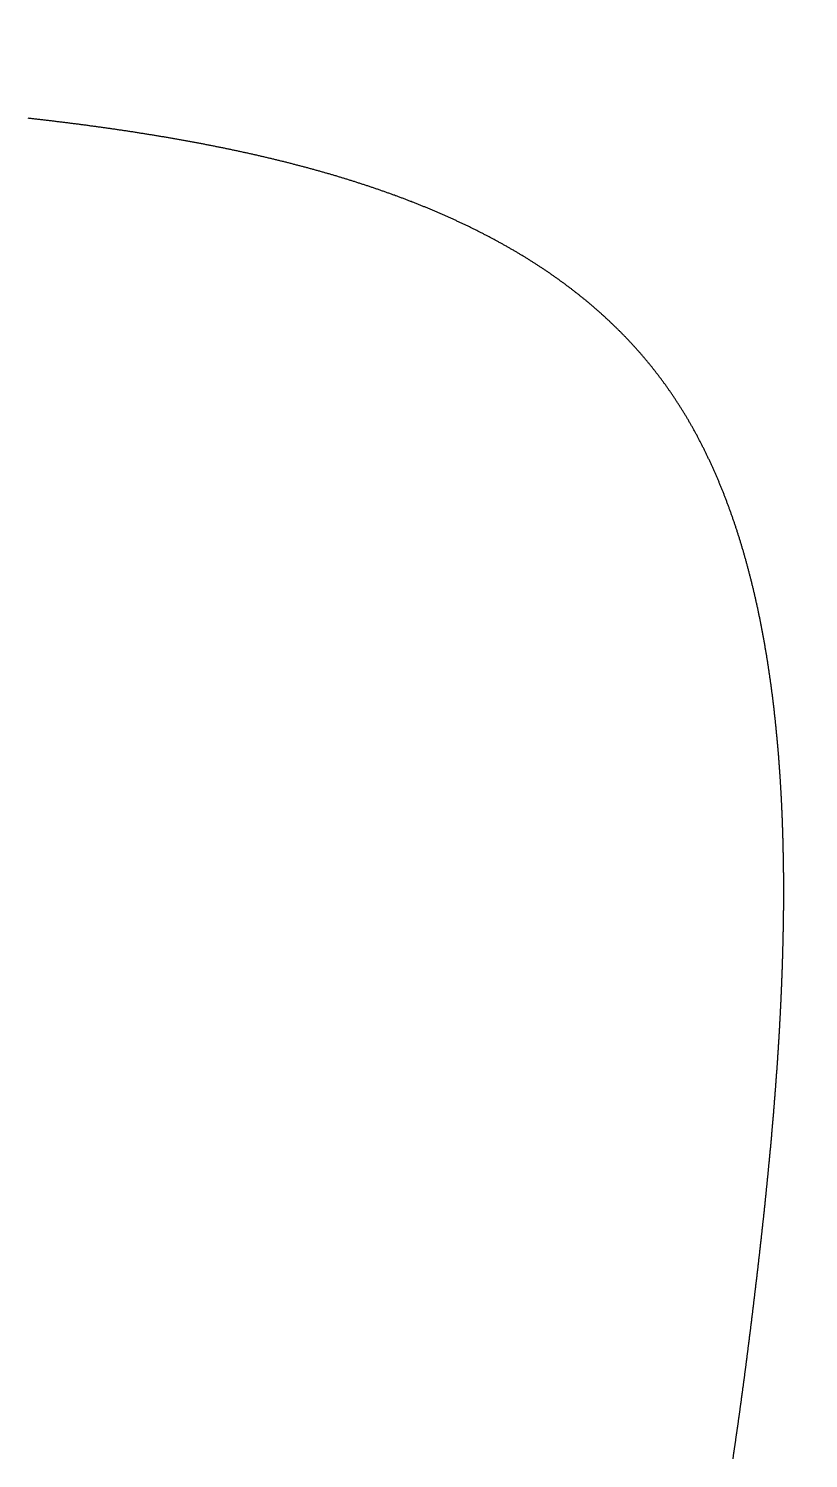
# Model space of a CAD drawing. Header units: millimetres. Extents: x 88 to 97873, y 32 to 55088.
# Drawn here: x 48648.81 to 48650.67, y 4954.058 to 4957.467 of the extents above; entities that cross this region are included whole.
import ezdxf

# ---------------------------------------------------------------- set-up
doc = ezdxf.new("R2010")
doc.units = ezdxf.units.MM
doc.header["$LTSCALE"] = 0.3

msp = doc.modelspace()

# ---------------------------------------------------------------- linework, layer by layer
msp.add_lwpolyline([(48650.4905, 4954.057), (48650.4908, 4954.0587), (48650.491, 4954.0604), (48650.4913, 4954.0621), (48650.4915, 4954.0639), (48650.4918, 4954.0656), (48650.492, 4954.0673), (48650.4923, 4954.069), (48650.4926, 4954.0708), (48650.4928, 4954.0725), (48650.4931, 4954.0742), (48650.4933, 4954.0759), (48650.4936, 4954.0777), (48650.4938, 4954.0794), (48650.4941, 4954.0811), (48650.4943, 4954.0829), (48650.4946, 4954.0846), (48650.4948, 4954.0864), (48650.4951, 4954.0881), (48650.4954, 4954.0898), (48650.4956, 4954.0916), (48650.4959, 4954.0933), (48650.4961, 4954.0951), (48650.4964, 4954.0968), (48650.4966, 4954.0986), (48650.4969, 4954.1003), (48650.4971, 4954.1021), (48650.4974, 4954.1038), (48650.4976, 4954.1056), (48650.4979, 4954.1073), (48650.4981, 4954.1091), (48650.4984, 4954.1108), (48650.4986, 4954.1126), (48650.4989, 4954.1143), (48650.4991, 4954.1161), (48650.4994, 4954.1179), (48650.4997, 4954.1196), (48650.4999, 4954.1214), (48650.5002, 4954.1231), (48650.5004, 4954.1249), (48650.5007, 4954.1267), (48650.5009, 4954.1284), (48650.5012, 4954.1302), (48650.5014, 4954.132), (48650.5017, 4954.1338), (48650.5019, 4954.1355), (48650.5022, 4954.1373), (48650.5024, 4954.1391), (48650.5027, 4954.1409), (48650.5029, 4954.1426), (48650.5032, 4954.1444), (48650.5034, 4954.1462), (48650.5037, 4954.148), (48650.5039, 4954.1498), (48650.5042, 4954.1515), (48650.5044, 4954.1533), (48650.5047, 4954.1551), (48650.5049, 4954.1569), (48650.5052, 4954.1587), (48650.5054, 4954.1605), (48650.5057, 4954.1623), (48650.5059, 4954.1641), (48650.5062, 4954.1658), (48650.5064, 4954.1676), (48650.5067, 4954.1694), (48650.5069, 4954.1712), (48650.5072, 4954.173), (48650.5074, 4954.1748), (48650.5077, 4954.1766), (48650.5079, 4954.1784), (48650.5082, 4954.1802), (48650.5084, 4954.182), (48650.5087, 4954.1839), (48650.5089, 4954.1857), (48650.5092, 4954.1875), (48650.5094, 4954.1893), (48650.5096, 4954.1911), (48650.5099, 4954.1929), (48650.5101, 4954.1947), (48650.5104, 4954.1965), (48650.5106, 4954.1983), (48650.5109, 4954.2002), (48650.5111, 4954.202), (48650.5114, 4954.2038), (48650.5116, 4954.2056), (48650.5119, 4954.2075), (48650.5121, 4954.2093), (48650.5124, 4954.2111), (48650.5126, 4954.2129), (48650.5129, 4954.2148), (48650.5131, 4954.2166), (48650.5134, 4954.2184), (48650.5136, 4954.2202), (48650.5138, 4954.2221), (48650.5141, 4954.2239), (48650.5143, 4954.2258), (48650.5146, 4954.2276), (48650.5148, 4954.2294), (48650.5151, 4954.2313), (48650.5153, 4954.2331), (48650.5156, 4954.235), (48650.5158, 4954.2368), (48650.5161, 4954.2386), (48650.5163, 4954.2405), (48650.5166, 4954.2423), (48650.5168, 4954.2442), (48650.517, 4954.246), (48650.5173, 4954.2479), (48650.5175, 4954.2497), (48650.5178, 4954.2516), (48650.518, 4954.2534), (48650.5183, 4954.2553), (48650.5185, 4954.2572), (48650.5188, 4954.259), (48650.519, 4954.2609), (48650.5193, 4954.2627), (48650.5195, 4954.2646), (48650.5197, 4954.2665), (48650.52, 4954.2683), (48650.5202, 4954.2702), (48650.5205, 4954.2721), (48650.5207, 4954.2739), (48650.521, 4954.2758), (48650.5212, 4954.2777), (48650.5215, 4954.2796), (48650.5217, 4954.2814), (48650.5219, 4954.2833), (48650.5222, 4954.2852), (48650.5224, 4954.2871), (48650.5227, 4954.289), (48650.5229, 4954.2908), (48650.5232, 4954.2927), (48650.5234, 4954.2946), (48650.5236, 4954.2965), (48650.5239, 4954.2984), (48650.5241, 4954.3003), (48650.5244, 4954.3022), (48650.5246, 4954.3041), (48650.5249, 4954.306), (48650.5251, 4954.3078), (48650.5253, 4954.3097), (48650.5256, 4954.3116), (48650.5258, 4954.3135), (48650.5261, 4954.3154), (48650.5263, 4954.3173), (48650.5266, 4954.3192), (48650.5268, 4954.3211), (48650.527, 4954.3231), (48650.5273, 4954.325), (48650.5275, 4954.3269), (48650.5278, 4954.3288), (48650.528, 4954.3307), (48650.5283, 4954.3326), (48650.5285, 4954.3345), (48650.5287, 4954.3364), (48650.529, 4954.3384), (48650.5292, 4954.3403), (48650.5295, 4954.3422), (48650.5297, 4954.3441), (48650.5299, 4954.346), (48650.5302, 4954.348), (48650.5304, 4954.3499), (48650.5307, 4954.3518), (48650.5309, 4954.3537), (48650.5312, 4954.3557), (48650.5314, 4954.3576), (48650.5316, 4954.3595), (48650.5319, 4954.3615), (48650.5321, 4954.3634), (48650.5324, 4954.3653), (48650.5326, 4954.3673), (48650.5328, 4954.3692), (48650.5331, 4954.3712), (48650.5333, 4954.3731), (48650.5336, 4954.375), (48650.5338, 4954.377), (48650.534, 4954.3789), (48650.5343, 4954.3809), (48650.5345, 4954.3828), (48650.5348, 4954.3848), (48650.535, 4954.3867), (48650.5352, 4954.3887), (48650.5355, 4954.3906), (48650.5357, 4954.3926), (48650.536, 4954.3946), (48650.5362, 4954.3965), (48650.5365, 4954.3985), (48650.5367, 4954.4004), (48650.5369, 4954.4024), (48650.5372, 4954.4044), (48650.5374, 4954.4063), (48650.5376, 4954.4083), (48650.5379, 4954.4103), (48650.5381, 4954.4122), (48650.5384, 4954.4142), (48650.5386, 4954.4162), (48650.5388, 4954.4182), (48650.5391, 4954.4201), (48650.5393, 4954.4221), (48650.5396, 4954.4241), (48650.5398, 4954.4261), (48650.54, 4954.4281), (48650.5403, 4954.43), (48650.5405, 4954.432), (48650.5408, 4954.434), (48650.541, 4954.436), (48650.5412, 4954.438), (48650.5415, 4954.44), (48650.5417, 4954.442), (48650.542, 4954.444), (48650.5422, 4954.446), (48650.5424, 4954.448), (48650.5427, 4954.45), (48650.5429, 4954.452), (48650.5432, 4954.454), (48650.5434, 4954.456), (48650.5436, 4954.458), (48650.5439, 4954.46), (48650.5441, 4954.462), (48650.5443, 4954.464), (48650.5446, 4954.466), (48650.5448, 4954.468), (48650.5451, 4954.47), (48650.5453, 4954.4721), (48650.5455, 4954.4741), (48650.5458, 4954.4761), (48650.546, 4954.4781), (48650.5463, 4954.4801), (48650.5465, 4954.4822), (48650.5467, 4954.4842), (48650.547, 4954.4862), (48650.5472, 4954.4882), (48650.5474, 4954.4903), (48650.5477, 4954.4923), (48650.5479, 4954.4943), (48650.5482, 4954.4964), (48650.5484, 4954.4984), (48650.5486, 4954.5004), (48650.5489, 4954.5025), (48650.5491, 4954.5045), (48650.5493, 4954.5065), (48650.5496, 4954.5086), (48650.5498, 4954.5106), (48650.5501, 4954.5127), (48650.5503, 4954.5147), (48650.5505, 4954.5168), (48650.5508, 4954.5188), (48650.551, 4954.5209), (48650.5512, 4954.5229), (48650.5515, 4954.525), (48650.5517, 4954.527), (48650.552, 4954.5291), (48650.5522, 4954.5311), (48650.5524, 4954.5332), (48650.5527, 4954.5353), (48650.5529, 4954.5373), (48650.5531, 4954.5394), (48650.5534, 4954.5414), (48650.5536, 4954.5435), (48650.5538, 4954.5456), (48650.5541, 4954.5476), (48650.5543, 4954.5497), (48650.5545, 4954.5518), (48650.5548, 4954.5539), (48650.555, 4954.5559), (48650.5553, 4954.558), (48650.5555, 4954.5601), (48650.5557, 4954.5622), (48650.556, 4954.5642), (48650.5562, 4954.5663), (48650.5564, 4954.5684), (48650.5567, 4954.5705), (48650.5569, 4954.5726), (48650.5571, 4954.5746), (48650.5574, 4954.5767), (48650.5576, 4954.5788), (48650.5578, 4954.5809), (48650.5581, 4954.583), (48650.5583, 4954.5851), (48650.5585, 4954.5872), (48650.5588, 4954.5893), (48650.559, 4954.5914), (48650.5592, 4954.5935), (48650.5594, 4954.5956), (48650.5597, 4954.5977), (48650.5599, 4954.5998), (48650.5601, 4954.6019), (48650.5604, 4954.604), (48650.5606, 4954.6061), (48650.5608, 4954.6082), (48650.5611, 4954.6103), (48650.5613, 4954.6124), (48650.5615, 4954.6145), (48650.5618, 4954.6166), (48650.562, 4954.6187), (48650.5622, 4954.6208), (48650.5624, 4954.623), (48650.5627, 4954.6251), (48650.5629, 4954.6272), (48650.5631, 4954.6293), (48650.5634, 4954.6314), (48650.5636, 4954.6335), (48650.5638, 4954.6357), (48650.564, 4954.6378), (48650.5643, 4954.6399), (48650.5645, 4954.642), (48650.5647, 4954.6442), (48650.5649, 4954.6463), (48650.5652, 4954.6484), (48650.5654, 4954.6505), (48650.5656, 4954.6527), (48650.5659, 4954.6548), (48650.5661, 4954.6569), (48650.5663, 4954.6591), (48650.5665, 4954.6612), (48650.5668, 4954.6634), (48650.567, 4954.6655), (48650.5672, 4954.6676), (48650.5674, 4954.6698), (48650.5676, 4954.6719), (48650.5679, 4954.6741), (48650.5681, 4954.6762), (48650.5683, 4954.6783), (48650.5685, 4954.6805), (48650.5688, 4954.6826), (48650.569, 4954.6848), (48650.5692, 4954.6869), (48650.5694, 4954.6891), (48650.5696, 4954.6912), (48650.5699, 4954.6934), (48650.5701, 4954.6955), (48650.5703, 4954.6977), (48650.5705, 4954.6998), (48650.5707, 4954.702), (48650.571, 4954.7042), (48650.5712, 4954.7063), (48650.5714, 4954.7085), (48650.5716, 4954.7106), (48650.5718, 4954.7128), (48650.5721, 4954.715), (48650.5723, 4954.7171), (48650.5725, 4954.7193), (48650.5727, 4954.7215), (48650.5729, 4954.7236), (48650.5731, 4954.7258), (48650.5734, 4954.728), (48650.5736, 4954.7301), (48650.5738, 4954.7323), (48650.574, 4954.7345), (48650.5742, 4954.7366), (48650.5744, 4954.7388), (48650.5746, 4954.741), (48650.5749, 4954.7432), (48650.5751, 4954.7453), (48650.5753, 4954.7475), (48650.5755, 4954.7497), (48650.5757, 4954.7519), (48650.5759, 4954.7541), (48650.5761, 4954.7562), (48650.5763, 4954.7584), (48650.5765, 4954.7606), (48650.5768, 4954.7628), (48650.577, 4954.765), (48650.5772, 4954.7672), (48650.5774, 4954.7694), (48650.5776, 4954.7715), (48650.5778, 4954.7737), (48650.578, 4954.7759), (48650.5782, 4954.7781), (48650.5784, 4954.7803), (48650.5786, 4954.7825), (48650.5788, 4954.7847), (48650.579, 4954.7869), (48650.5792, 4954.7891), (48650.5794, 4954.7913), (48650.5797, 4954.7935), (48650.5799, 4954.7957), (48650.5801, 4954.7979), (48650.5803, 4954.8001), (48650.5805, 4954.8023), (48650.5807, 4954.8045), (48650.5809, 4954.8067), (48650.5811, 4954.8089), (48650.5813, 4954.8111), (48650.5815, 4954.8133), (48650.5817, 4954.8155), (48650.5819, 4954.8177), (48650.5821, 4954.8199), (48650.5823, 4954.8221), (48650.5825, 4954.8243), (48650.5827, 4954.8266), (48650.5829, 4954.8288), (48650.5831, 4954.831), (48650.5833, 4954.8332), (48650.5834, 4954.8354), (48650.5836, 4954.8376), (48650.5838, 4954.8398), (48650.584, 4954.8421), (48650.5842, 4954.8443), (48650.5844, 4954.8465), (48650.5846, 4954.8487), (48650.5848, 4954.8509), (48650.585, 4954.8532), (48650.5852, 4954.8554), (48650.5854, 4954.8576), (48650.5856, 4954.8598), (48650.5858, 4954.862), (48650.586, 4954.8643), (48650.5861, 4954.8665), (48650.5863, 4954.8687), (48650.5865, 4954.8709), (48650.5867, 4954.8732), (48650.5869, 4954.8754), (48650.5871, 4954.8776), (48650.5873, 4954.8799), (48650.5875, 4954.8821), (48650.5876, 4954.8843), (48650.5878, 4954.8866), (48650.588, 4954.8888), (48650.5882, 4954.891), (48650.5884, 4954.8933), (48650.5886, 4954.8955), (48650.5887, 4954.8977), (48650.5889, 4954.9), (48650.5891, 4954.9022), (48650.5893, 4954.9044), (48650.5895, 4954.9067), (48650.5896, 4954.9089), (48650.5898, 4954.9112), (48650.59, 4954.9134), (48650.5902, 4954.9156), (48650.5904, 4954.9179), (48650.5905, 4954.9201), (48650.5907, 4954.9224), (48650.5909, 4954.9246), (48650.5911, 4954.9269), (48650.5912, 4954.9291), (48650.5914, 4954.9314), (48650.5916, 4954.9336), (48650.5917, 4954.9359), (48650.5919, 4954.9381), (48650.5921, 4954.9404), (48650.5923, 4954.9426), (48650.5924, 4954.9449), (48650.5926, 4954.9471), (48650.5928, 4954.9494), (48650.5929, 4954.9516), (48650.5931, 4954.9539), (48650.5933, 4954.9561), (48650.5934, 4954.9584), (48650.5936, 4954.9606), (48650.5938, 4954.9629), (48650.5939, 4954.9651), (48650.5941, 4954.9674), (48650.5943, 4954.9696), (48650.5944, 4954.9719), (48650.5946, 4954.9742), (48650.5948, 4954.9764), (48650.5949, 4954.9787), (48650.5951, 4954.9809), (48650.5952, 4954.9832), (48650.5954, 4954.9855), (48650.5956, 4954.9877), (48650.5957, 4954.99), (48650.5959, 4954.9923), (48650.596, 4954.9945), (48650.5962, 4954.9968), (48650.5963, 4954.999), (48650.5965, 4955.0013), (48650.5966, 4955.0036), (48650.5968, 4955.0058), (48650.597, 4955.0081), (48650.5971, 4955.0104), (48650.5973, 4955.0126), (48650.5974, 4955.0149), (48650.5976, 4955.0172), (48650.5977, 4955.0194), (48650.5979, 4955.0217), (48650.598, 4955.024), (48650.5982, 4955.0263), (48650.5983, 4955.0285), (48650.5985, 4955.0308), (48650.5986, 4955.0331), (48650.5987, 4955.0353), (48650.5989, 4955.0376), (48650.599, 4955.0399), (48650.5992, 4955.0422), (48650.5993, 4955.0444), (48650.5995, 4955.0467), (48650.5996, 4955.049), (48650.5997, 4955.0513), (48650.5999, 4955.0535), (48650.6, 4955.0558), (48650.6002, 4955.0581), (48650.6003, 4955.0604), (48650.6004, 4955.0627), (48650.6006, 4955.0649), (48650.6007, 4955.0672), (48650.6008, 4955.0695), (48650.601, 4955.0718), (48650.6011, 4955.0741), (48650.6012, 4955.0763), (48650.6014, 4955.0786), (48650.6015, 4955.0809), (48650.6016, 4955.0832), (48650.6018, 4955.0855), (48650.6019, 4955.0877), (48650.602, 4955.09), (48650.6021, 4955.0923), (48650.6023, 4955.0946), (48650.6024, 4955.0969), (48650.6025, 4955.0992), (48650.6026, 4955.1015), (48650.6028, 4955.1037), (48650.6029, 4955.106), (48650.603, 4955.1083), (48650.6031, 4955.1106), (48650.6032, 4955.1129), (48650.6034, 4955.1152), (48650.6035, 4955.1175), (48650.6036, 4955.1197), (48650.6037, 4955.122), (48650.6038, 4955.1243), (48650.604, 4955.1266), (48650.6041, 4955.1289), (48650.6042, 4955.1312), (48650.6043, 4955.1335), (48650.6044, 4955.1358), (48650.6045, 4955.1381), (48650.6046, 4955.1404), (48650.6047, 4955.1426), (48650.6049, 4955.1449), (48650.605, 4955.1472), (48650.6051, 4955.1495), (48650.6052, 4955.1518), (48650.6053, 4955.1541), (48650.6054, 4955.1564), (48650.6055, 4955.1587), (48650.6056, 4955.161), (48650.6057, 4955.1633), (48650.6058, 4955.1656), (48650.6059, 4955.1679), (48650.606, 4955.1702), (48650.6061, 4955.1725), (48650.6062, 4955.1748), (48650.6063, 4955.177), (48650.6064, 4955.1793), (48650.6065, 4955.1816), (48650.6066, 4955.1839), (48650.6067, 4955.1862), (48650.6068, 4955.1885), (48650.6069, 4955.1908), (48650.607, 4955.1931), (48650.6071, 4955.1954), (48650.6071, 4955.1977), (48650.6072, 4955.2), (48650.6073, 4955.2023), (48650.6074, 4955.2046), (48650.6075, 4955.2069), (48650.6076, 4955.2092), (48650.6077, 4955.2115), (48650.6078, 4955.2138), (48650.6078, 4955.2161), (48650.6079, 4955.2184), (48650.608, 4955.2207), (48650.6081, 4955.223), (48650.6082, 4955.2253), (48650.6082, 4955.2276), (48650.6083, 4955.2299), (48650.6084, 4955.2322), (48650.6085, 4955.2345), (48650.6085, 4955.2368), (48650.6086, 4955.2391), (48650.6087, 4955.2414), (48650.6088, 4955.2437), (48650.6088, 4955.246), (48650.6089, 4955.2483), (48650.609, 4955.2506), (48650.609, 4955.2529), (48650.6091, 4955.2552), (48650.6092, 4955.2575), (48650.6093, 4955.2598), (48650.6093, 4955.2621), (48650.6094, 4955.2644), (48650.6094, 4955.2667), (48650.6095, 4955.269), (48650.6096, 4955.2713), (48650.6096, 4955.2736), (48650.6097, 4955.2759), (48650.6097, 4955.2782), (48650.6098, 4955.2805), (48650.6099, 4955.2828), (48650.6099, 4955.2851), (48650.61, 4955.2874), (48650.61, 4955.2897), (48650.6101, 4955.292), (48650.6101, 4955.2943), (48650.6102, 4955.2966), (48650.6102, 4955.2989), (48650.6103, 4955.3013), (48650.6103, 4955.3036), (48650.6104, 4955.3059), (48650.6104, 4955.3082), (48650.6105, 4955.3105), (48650.6105, 4955.3128), (48650.6106, 4955.3151), (48650.6106, 4955.3174), (48650.6106, 4955.3197), (48650.6107, 4955.322), (48650.6107, 4955.3243), (48650.6108, 4955.3266), (48650.6108, 4955.3289), (48650.6108, 4955.3312), (48650.6109, 4955.3335), (48650.6109, 4955.3358), (48650.6109, 4955.3381), (48650.611, 4955.3404), (48650.611, 4955.3427), (48650.611, 4955.345), (48650.6111, 4955.3473), (48650.6111, 4955.3496), (48650.6111, 4955.3519), (48650.6111, 4955.3542), (48650.6112, 4955.3565), (48650.6112, 4955.3588), (48650.6112, 4955.3611), (48650.6112, 4955.3634), (48650.6113, 4955.3657), (48650.6113, 4955.368), (48650.6113, 4955.3703), (48650.6113, 4955.3726), (48650.6113, 4955.3749), (48650.6113, 4955.3772), (48650.6114, 4955.3795), (48650.6114, 4955.3818), (48650.6114, 4955.3841), (48650.6114, 4955.3864), (48650.6114, 4955.3887), (48650.6114, 4955.391), (48650.6114, 4955.3933), (48650.6114, 4955.3956), (48650.6114, 4955.3979), (48650.6115, 4955.4002), (48650.6115, 4955.4025), (48650.6115, 4955.4048), (48650.6115, 4955.4071), (48650.6115, 4955.4094), (48650.6115, 4955.4117), (48650.6115, 4955.414), (48650.6115, 4955.4163), (48650.6115, 4955.4186), (48650.6114, 4955.4209), (48650.6114, 4955.4232), (48650.6114, 4955.4255), (48650.6114, 4955.4278), (48650.6114, 4955.4301), (48650.6114, 4955.4324), (48650.6114, 4955.4347), (48650.6114, 4955.437), (48650.6114, 4955.4393), (48650.6114, 4955.4416), (48650.6113, 4955.4439), (48650.6113, 4955.4462), (48650.6113, 4955.4485), (48650.6113, 4955.4508), (48650.6113, 4955.4531), (48650.6112, 4955.4554), (48650.6112, 4955.4577), (48650.6112, 4955.46), (48650.6112, 4955.4623), (48650.6112, 4955.4646), (48650.6111, 4955.4669), (48650.6111, 4955.4692), (48650.6111, 4955.4715), (48650.611, 4955.4738), (48650.611, 4955.4761), (48650.611, 4955.4784), (48650.6109, 4955.4806), (48650.6109, 4955.4829), (48650.6109, 4955.4852), (48650.6108, 4955.4875), (48650.6108, 4955.4898), (48650.6108, 4955.4921), (48650.6107, 4955.4944), (48650.6107, 4955.4967), (48650.6106, 4955.499), (48650.6106, 4955.5013), (48650.6105, 4955.5036), (48650.6105, 4955.5059), (48650.6104, 4955.5081), (48650.6104, 4955.5104), (48650.6103, 4955.5127), (48650.6103, 4955.515), (48650.6102, 4955.5173), (48650.6102, 4955.5196), (48650.6101, 4955.5219), (48650.6101, 4955.5242), (48650.61, 4955.5264), (48650.61, 4955.5287), (48650.6099, 4955.531), (48650.6098, 4955.5333), (48650.6098, 4955.5356), (48650.6097, 4955.5379), (48650.6096, 4955.5402), (48650.6096, 4955.5424), (48650.6095, 4955.5447), (48650.6094, 4955.547), (48650.6094, 4955.5493), (48650.6093, 4955.5516), (48650.6092, 4955.5539), (48650.6091, 4955.5561), (48650.6091, 4955.5584), (48650.609, 4955.5607), (48650.6089, 4955.563), (48650.6088, 4955.5653), (48650.6088, 4955.5676), (48650.6087, 4955.5698), (48650.6086, 4955.5721), (48650.6085, 4955.5744), (48650.6084, 4955.5767), (48650.6083, 4955.5789), (48650.6083, 4955.5812), (48650.6082, 4955.5835), (48650.6081, 4955.5858), (48650.608, 4955.5881), (48650.6079, 4955.5903), (48650.6078, 4955.5926), (48650.6077, 4955.5949), (48650.6076, 4955.5972), (48650.6075, 4955.5994), (48650.6074, 4955.6017), (48650.6073, 4955.604), (48650.6072, 4955.6062), (48650.6071, 4955.6085), (48650.607, 4955.6108), (48650.6069, 4955.6131), (48650.6068, 4955.6153), (48650.6067, 4955.6176), (48650.6066, 4955.6199), (48650.6065, 4955.6221), (48650.6063, 4955.6244), (48650.6062, 4955.6267), (48650.6061, 4955.6289), (48650.606, 4955.6312), (48650.6059, 4955.6335), (48650.6058, 4955.6357), (48650.6056, 4955.638), (48650.6055, 4955.6403), (48650.6054, 4955.6425), (48650.6053, 4955.6448), (48650.6052, 4955.6471), (48650.605, 4955.6493), (48650.6049, 4955.6516), (48650.6048, 4955.6538), (48650.6046, 4955.6561), (48650.6045, 4955.6584), (48650.6044, 4955.6606), (48650.6042, 4955.6629), (48650.6041, 4955.6651), (48650.604, 4955.6674), (48650.6038, 4955.6697), (48650.6037, 4955.6719), (48650.6035, 4955.6742), (48650.6034, 4955.6764), (48650.6033, 4955.6787), (48650.6031, 4955.6809), (48650.603, 4955.6832), (48650.6028, 4955.6854), (48650.6027, 4955.6877), (48650.6025, 4955.6899), (48650.6024, 4955.6922), (48650.6022, 4955.6944), (48650.602, 4955.6967), (48650.6019, 4955.6989), (48650.6017, 4955.7012), (48650.6016, 4955.7034), (48650.6014, 4955.7057), (48650.6012, 4955.7079), (48650.6011, 4955.7102), (48650.6009, 4955.7124), (48650.6008, 4955.7147), (48650.6006, 4955.7169), (48650.6004, 4955.7192), (48650.6002, 4955.7214), (48650.6001, 4955.7236), (48650.5999, 4955.7259), (48650.5997, 4955.7281), (48650.5995, 4955.7304), (48650.5994, 4955.7326), (48650.5992, 4955.7348), (48650.599, 4955.7371), (48650.5988, 4955.7393), (48650.5986, 4955.7416), (48650.5985, 4955.7438), (48650.5983, 4955.746), (48650.5981, 4955.7483), (48650.5979, 4955.7505), (48650.5977, 4955.7527), (48650.5975, 4955.755), (48650.5973, 4955.7572), (48650.5971, 4955.7594), (48650.5969, 4955.7616), (48650.5967, 4955.7639), (48650.5965, 4955.7661), (48650.5963, 4955.7683), (48650.5961, 4955.7706), (48650.5959, 4955.7728), (48650.5957, 4955.775), (48650.5955, 4955.7772), (48650.5953, 4955.7795), (48650.5951, 4955.7817), (48650.5949, 4955.7839), (48650.5946, 4955.7861), (48650.5944, 4955.7883), (48650.5942, 4955.7906), (48650.594, 4955.7928), (48650.5938, 4955.795), (48650.5936, 4955.7972), (48650.5933, 4955.7994), (48650.5931, 4955.8016), (48650.5929, 4955.8039), (48650.5927, 4955.8061), (48650.5924, 4955.8083), (48650.5922, 4955.8105), (48650.592, 4955.8127), (48650.5917, 4955.8149), (48650.5915, 4955.8171), (48650.5913, 4955.8193), (48650.591, 4955.8215), (48650.5908, 4955.8237), (48650.5905, 4955.826), (48650.5903, 4955.8282), (48650.5901, 4955.8304), (48650.5898, 4955.8326), (48650.5896, 4955.8348), (48650.5893, 4955.837), (48650.5891, 4955.8392), (48650.5888, 4955.8414), (48650.5886, 4955.8436), (48650.5883, 4955.8458), (48650.588, 4955.848), (48650.5878, 4955.8502), (48650.5875, 4955.8524), (48650.5873, 4955.8545), (48650.587, 4955.8567), (48650.5867, 4955.8589), (48650.5865, 4955.8611), (48650.5862, 4955.8633), (48650.5859, 4955.8655), (48650.5857, 4955.8677), (48650.5854, 4955.8699), (48650.5851, 4955.8721), (48650.5848, 4955.8743), (48650.5846, 4955.8764), (48650.5843, 4955.8786), (48650.584, 4955.8808), (48650.5837, 4955.883), (48650.5834, 4955.8852), (48650.5832, 4955.8874), (48650.5829, 4955.8895), (48650.5826, 4955.8917), (48650.5823, 4955.8939), (48650.582, 4955.8961), (48650.5817, 4955.8982), (48650.5814, 4955.9004), (48650.5811, 4955.9026), (48650.5808, 4955.9048), (48650.5805, 4955.9069), (48650.5802, 4955.9091), (48650.5799, 4955.9113), (48650.5796, 4955.9134), (48650.5793, 4955.9156), (48650.579, 4955.9178), (48650.5787, 4955.9199), (48650.5784, 4955.9221), (48650.5781, 4955.9243), (48650.5778, 4955.9264), (48650.5774, 4955.9286), (48650.5771, 4955.9307), (48650.5768, 4955.9329), (48650.5765, 4955.9351), (48650.5762, 4955.9372), (48650.5758, 4955.9394), (48650.5755, 4955.9415), (48650.5752, 4955.9437), (48650.5748, 4955.9458), (48650.5745, 4955.948), (48650.5742, 4955.9501), (48650.5738, 4955.9523), (48650.5735, 4955.9544), (48650.5732, 4955.9566), (48650.5728, 4955.9587), (48650.5725, 4955.9609), (48650.5721, 4955.963), (48650.5718, 4955.9651), (48650.5715, 4955.9673), (48650.5711, 4955.9694), (48650.5708, 4955.9716), (48650.5704, 4955.9737), (48650.5701, 4955.9758), (48650.5697, 4955.978), (48650.5693, 4955.9801), (48650.569, 4955.9822), (48650.5686, 4955.9844), (48650.5683, 4955.9865), (48650.5679, 4955.9886), (48650.5675, 4955.9908), (48650.5672, 4955.9929), (48650.5668, 4955.995), (48650.5664, 4955.9971), (48650.5661, 4955.9993), (48650.5657, 4956.0014), (48650.5653, 4956.0035), (48650.5649, 4956.0056), (48650.5645, 4956.0078), (48650.5642, 4956.0099), (48650.5638, 4956.012), (48650.5634, 4956.0141), (48650.563, 4956.0162), (48650.5626, 4956.0183), (48650.5622, 4956.0204), (48650.5618, 4956.0226), (48650.5614, 4956.0247), (48650.5611, 4956.0268), (48650.5607, 4956.0289), (48650.5603, 4956.031), (48650.5599, 4956.0331), (48650.5595, 4956.0352), (48650.5591, 4956.0373), (48650.5586, 4956.0394), (48650.5582, 4956.0415), (48650.5578, 4956.0436), (48650.5574, 4956.0457), (48650.557, 4956.0478), (48650.5566, 4956.0499), (48650.5562, 4956.052), (48650.5558, 4956.0541), (48650.5553, 4956.0562), (48650.5549, 4956.0582), (48650.5545, 4956.0603), (48650.5541, 4956.0624), (48650.5536, 4956.0645), (48650.5532, 4956.0666), (48650.5528, 4956.0687), (48650.5523, 4956.0708), (48650.5519, 4956.0728), (48650.5515, 4956.0749), (48650.551, 4956.077), (48650.5506, 4956.0791), (48650.5501, 4956.0811), (48650.5497, 4956.0832), (48650.5493, 4956.0853), (48650.5488, 4956.0874), (48650.5484, 4956.0894), (48650.5479, 4956.0915), (48650.5475, 4956.0936), (48650.547, 4956.0956), (48650.5465, 4956.0977), (48650.5461, 4956.0998), (48650.5456, 4956.1018), (48650.5452, 4956.1039), (48650.5447, 4956.1059), (48650.5442, 4956.108), (48650.5438, 4956.11), (48650.5433, 4956.1121), (48650.5428, 4956.1142), (48650.5423, 4956.1162), (48650.5419, 4956.1183), (48650.5414, 4956.1203), (48650.5409, 4956.1223), (48650.5404, 4956.1244), (48650.54, 4956.1264), (48650.5395, 4956.1285), (48650.539, 4956.1305), (48650.5385, 4956.1326), (48650.538, 4956.1346), (48650.5375, 4956.1366), (48650.537, 4956.1387), (48650.5365, 4956.1407), (48650.536, 4956.1427), (48650.5355, 4956.1448), (48650.535, 4956.1468), (48650.5345, 4956.1488), (48650.534, 4956.1509), (48650.5335, 4956.1529), (48650.533, 4956.1549), (48650.5325, 4956.1569), (48650.532, 4956.159), (48650.5314, 4956.161), (48650.5309, 4956.163), (48650.5304, 4956.165), (48650.5299, 4956.167), (48650.5294, 4956.169), (48650.5288, 4956.1711), (48650.5283, 4956.1731), (48650.5278, 4956.1751), (48650.5273, 4956.1771), (48650.5267, 4956.1791), (48650.5262, 4956.1811), (48650.5256, 4956.1831), (48650.5251, 4956.1851), (48650.5246, 4956.1871), (48650.524, 4956.1891), (48650.5235, 4956.1911), (48650.5229, 4956.1931), (48650.5224, 4956.1951), (48650.5218, 4956.1971), (48650.5213, 4956.1991), (48650.5207, 4956.2011), (48650.5202, 4956.203), (48650.5196, 4956.205), (48650.519, 4956.207), (48650.5185, 4956.209), (48650.5179, 4956.211), (48650.5174, 4956.213), (48650.5168, 4956.2149), (48650.5162, 4956.2169), (48650.5156, 4956.2189), (48650.5151, 4956.2209), (48650.5145, 4956.2228), (48650.5139, 4956.2248), (48650.5133, 4956.2268), (48650.5127, 4956.2287), (48650.5122, 4956.2307), (48650.5116, 4956.2327), (48650.511, 4956.2346), (48650.5104, 4956.2366), (48650.5098, 4956.2386), (48650.5092, 4956.2405), (48650.5086, 4956.2425), (48650.508, 4956.2444), (48650.5074, 4956.2464), (48650.5068, 4956.2483), (48650.5062, 4956.2503), (48650.5056, 4956.2522), (48650.505, 4956.2542), (48650.5044, 4956.2561), (48650.5038, 4956.2581), (48650.5031, 4956.26), (48650.5025, 4956.2619), (48650.5019, 4956.2639), (48650.5013, 4956.2658), (48650.5007, 4956.2677), (48650.5, 4956.2697), (48650.4994, 4956.2716), (48650.4988, 4956.2735), (48650.4981, 4956.2755), (48650.4975, 4956.2774), (48650.4969, 4956.2793), (48650.4962, 4956.2812), (48650.4956, 4956.2831), (48650.495, 4956.2851), (48650.4943, 4956.287), (48650.4937, 4956.2889), (48650.493, 4956.2908), (48650.4924, 4956.2927), (48650.4917, 4956.2946), (48650.4911, 4956.2965), (48650.4904, 4956.2984), (48650.4897, 4956.3004), (48650.4891, 4956.3023), (48650.4884, 4956.3042), (48650.4877, 4956.3061), (48650.4871, 4956.308), (48650.4864, 4956.3098), (48650.4857, 4956.3117), (48650.4851, 4956.3136), (48650.4844, 4956.3155), (48650.4837, 4956.3174), (48650.483, 4956.3193), (48650.4823, 4956.3212), (48650.4817, 4956.3231), (48650.481, 4956.3249), (48650.4803, 4956.3268), (48650.4796, 4956.3287), (48650.4789, 4956.3306), (48650.4782, 4956.3325), (48650.4775, 4956.3343), (48650.4768, 4956.3362), (48650.4761, 4956.3381), (48650.4754, 4956.3399), (48650.4747, 4956.3418), (48650.474, 4956.3437), (48650.4733, 4956.3455), (48650.4726, 4956.3474), (48650.4718, 4956.3492), (48650.4711, 4956.3511), (48650.4704, 4956.3529), (48650.4697, 4956.3548), (48650.469, 4956.3566), (48650.4682, 4956.3585), (48650.4675, 4956.3603), (48650.4668, 4956.3622), (48650.466, 4956.364), (48650.4653, 4956.3659), (48650.4646, 4956.3677), (48650.4638, 4956.3695), (48650.4631, 4956.3714), (48650.4623, 4956.3732), (48650.4616, 4956.375), (48650.4609, 4956.3769), (48650.4601, 4956.3787), (48650.4594, 4956.3805), (48650.4586, 4956.3823), (48650.4578, 4956.3842), (48650.4571, 4956.386), (48650.4563, 4956.3878), (48650.4556, 4956.3896), (48650.4548, 4956.3914), (48650.454, 4956.3932), (48650.4533, 4956.3951), (48650.4525, 4956.3969), (48650.4517, 4956.3987), (48650.4509, 4956.4005), (48650.4501, 4956.4023), (48650.4494, 4956.4041), (48650.4486, 4956.4059), (48650.4478, 4956.4077), (48650.447, 4956.4095), (48650.4462, 4956.4113), (48650.4454, 4956.413), (48650.4446, 4956.4148), (48650.4438, 4956.4166), (48650.443, 4956.4184), (48650.4422, 4956.4202), (48650.4414, 4956.422), (48650.4406, 4956.4237), (48650.4398, 4956.4255), (48650.439, 4956.4273), (48650.4382, 4956.4291), (48650.4374, 4956.4308), (48650.4366, 4956.4326), (48650.4357, 4956.4344), (48650.4349, 4956.4361), (48650.4341, 4956.4379), (48650.4333, 4956.4396), (48650.4324, 4956.4414), (48650.4316, 4956.4432), (48650.4308, 4956.4449), (48650.4299, 4956.4467), (48650.4291, 4956.4484), (48650.4283, 4956.4502), (48650.4274, 4956.4519), (48650.4266, 4956.4536), (48650.4257, 4956.4554), (48650.4249, 4956.4571), (48650.424, 4956.4589), (48650.4232, 4956.4606), (48650.4223, 4956.4623), (48650.4214, 4956.4641), (48650.4206, 4956.4658), (48650.4197, 4956.4675), (48650.4189, 4956.4692), (48650.418, 4956.471), (48650.4171, 4956.4727), (48650.4162, 4956.4744), (48650.4154, 4956.4761), (48650.4145, 4956.4778), (48650.4136, 4956.4795), (48650.4127, 4956.4812), (48650.4118, 4956.4829), (48650.4109, 4956.4847), (48650.4101, 4956.4864), (48650.4092, 4956.4881), (48650.4083, 4956.4898), (48650.4074, 4956.4914), (48650.4065, 4956.4931), (48650.4056, 4956.4948), (48650.4047, 4956.4965), (48650.4038, 4956.4982), (48650.4029, 4956.4999), (48650.4019, 4956.5016), (48650.401, 4956.5033), (48650.4001, 4956.5049), (48650.3992, 4956.5066), (48650.3983, 4956.5083), (48650.3973, 4956.51), (48650.3964, 4956.5116), (48650.3955, 4956.5133), (48650.3946, 4956.515), (48650.3936, 4956.5166), (48650.3927, 4956.5183), (48650.3918, 4956.5199), (48650.3908, 4956.5216), (48650.3899, 4956.5233), (48650.3889, 4956.5249), (48650.388, 4956.5266), (48650.387, 4956.5282), (48650.3861, 4956.5298), (48650.3851, 4956.5315), (48650.3842, 4956.5331), (48650.3832, 4956.5348), (48650.3822, 4956.5364), (48650.3813, 4956.538), (48650.3803, 4956.5397), (48650.3793, 4956.5413), (48650.3784, 4956.5429), (48650.3774, 4956.5445), (48650.3764, 4956.5462), (48650.3754, 4956.5478), (48650.3745, 4956.5494), (48650.3735, 4956.551), (48650.3725, 4956.5526), (48650.3715, 4956.5542), (48650.3705, 4956.5558), (48650.3695, 4956.5575), (48650.3685, 4956.5591), (48650.3675, 4956.5607), (48650.3665, 4956.5623), (48650.3655, 4956.5639), (48650.3645, 4956.5654), (48650.3635, 4956.567), (48650.3625, 4956.5686), (48650.3615, 4956.5702), (48650.3605, 4956.5718), (48650.3594, 4956.5734), (48650.3584, 4956.575), (48650.3574, 4956.5765), (48650.3564, 4956.5781), (48650.3553, 4956.5797), (48650.3543, 4956.5813), (48650.3533, 4956.5828), (48650.3522, 4956.5844), (48650.3512, 4956.586), (48650.3502, 4956.5875), (48650.3491, 4956.5891), (48650.3481, 4956.5906), (48650.347, 4956.5922), (48650.346, 4956.5937), (48650.3449, 4956.5953), (48650.3439, 4956.5968), (48650.3428, 4956.5984), (48650.3417, 4956.5999), (48650.3407, 4956.6015), (48650.3396, 4956.603), (48650.3385, 4956.6045), (48650.3375, 4956.6061), (48650.3364, 4956.6076), (48650.3353, 4956.6091), (48650.3342, 4956.6106), (48650.3332, 4956.6122), (48650.3321, 4956.6137), (48650.331, 4956.6152), (48650.3299, 4956.6167), (48650.3288, 4956.6182), (48650.3277, 4956.6197), (48650.3266, 4956.6212), (48650.3255, 4956.6227), (48650.3244, 4956.6243), (48650.3233, 4956.6258), (48650.3222, 4956.6273), (48650.3211, 4956.6287), (48650.32, 4956.6302), (48650.3189, 4956.6317), (48650.3178, 4956.6332), (48650.3166, 4956.6347), (48650.3155, 4956.6362), (48650.3144, 4956.6377), (48650.3133, 4956.6392), (48650.3121, 4956.6406), (48650.311, 4956.6421), (48650.3099, 4956.6436), (48650.3087, 4956.6451), (48650.3076, 4956.6465), (48650.3065, 4956.648), (48650.3053, 4956.6495), (48650.3042, 4956.6509), (48650.303, 4956.6524), (48650.3019, 4956.6538), (48650.3007, 4956.6553), (48650.2996, 4956.6567), (48650.2984, 4956.6582), (48650.2973, 4956.6596), (48650.2961, 4956.6611), (48650.2949, 4956.6625), (48650.2938, 4956.664), (48650.2926, 4956.6654), (48650.2914, 4956.6668), (48650.2902, 4956.6683), (48650.2891, 4956.6697), (48650.2879, 4956.6711), (48650.2867, 4956.6726), (48650.2855, 4956.674), (48650.2843, 4956.6754), (48650.2832, 4956.6768), (48650.282, 4956.6782), (48650.2808, 4956.6797), (48650.2796, 4956.6811), (48650.2784, 4956.6825), (48650.2772, 4956.6839), (48650.276, 4956.6853), (48650.2748, 4956.6867), (48650.2736, 4956.6881), (48650.2723, 4956.6895), (48650.2711, 4956.6909), (48650.2699, 4956.6923), (48650.2687, 4956.6937), (48650.2675, 4956.6951), (48650.2663, 4956.6965), (48650.265, 4956.6979), (48650.2638, 4956.6992), (48650.2626, 4956.7006), (48650.2614, 4956.702), (48650.2601, 4956.7034), (48650.2589, 4956.7048), (48650.2577, 4956.7061), (48650.2564, 4956.7075), (48650.2552, 4956.7089), (48650.2539, 4956.7102), (48650.2527, 4956.7116), (48650.2514, 4956.713), (48650.2502, 4956.7143), (48650.2489, 4956.7157), (48650.2477, 4956.717), (48650.2464, 4956.7184), (48650.2451, 4956.7197), (48650.2439, 4956.7211), (48650.2426, 4956.7224), (48650.2414, 4956.7238), (48650.2401, 4956.7251), (48650.2388, 4956.7264), (48650.2375, 4956.7278), (48650.2363, 4956.7291), (48650.235, 4956.7305), (48650.2337, 4956.7318), (48650.2324, 4956.7331), (48650.2311, 4956.7344), (48650.2298, 4956.7358), (48650.2285, 4956.7371), (48650.2273, 4956.7384), (48650.226, 4956.7397), (48650.2247, 4956.741), (48650.2234, 4956.7423), (48650.2221, 4956.7437), (48650.2208, 4956.745), (48650.2195, 4956.7463), (48650.2181, 4956.7476), (48650.2168, 4956.7489), (48650.2155, 4956.7502), (48650.2142, 4956.7515), (48650.2129, 4956.7528), (48650.2116, 4956.7541), (48650.2102, 4956.7554), (48650.2089, 4956.7566), (48650.2076, 4956.7579), (48650.2063, 4956.7592), (48650.2049, 4956.7605), (48650.2036, 4956.7618), (48650.2023, 4956.7631), (48650.2009, 4956.7643), (48650.1996, 4956.7656), (48650.1982, 4956.7669), (48650.1969, 4956.7682), (48650.1956, 4956.7694), (48650.1942, 4956.7707), (48650.1929, 4956.7719), (48650.1915, 4956.7732), (48650.1901, 4956.7745), (48650.1888, 4956.7757), (48650.1874, 4956.777), (48650.1861, 4956.7782), (48650.1847, 4956.7795), (48650.1833, 4956.7807), (48650.182, 4956.782), (48650.1806, 4956.7832), (48650.1792, 4956.7845), (48650.1779, 4956.7857), (48650.1765, 4956.7869), (48650.1751, 4956.7882), (48650.1737, 4956.7894), (48650.1723, 4956.7906), (48650.1709, 4956.7919), (48650.1696, 4956.7931), (48650.1682, 4956.7943), (48650.1668, 4956.7955), (48650.1654, 4956.7968), (48650.164, 4956.798), (48650.1626, 4956.7992), (48650.1612, 4956.8004), (48650.1598, 4956.8016), (48650.1584, 4956.8028), (48650.157, 4956.8041), (48650.1556, 4956.8053), (48650.1541, 4956.8065), (48650.1527, 4956.8077), (48650.1513, 4956.8089), (48650.1499, 4956.8101), (48650.1485, 4956.8113), (48650.1471, 4956.8125), (48650.1456, 4956.8136), (48650.1442, 4956.8148), (48650.1428, 4956.816), (48650.1413, 4956.8172), (48650.1399, 4956.8184), (48650.1385, 4956.8196), (48650.137, 4956.8208), (48650.1356, 4956.8219), (48650.1342, 4956.8231), (48650.1327, 4956.8243), (48650.1313, 4956.8255), (48650.1298, 4956.8266), (48650.1284, 4956.8278), (48650.1269, 4956.829), (48650.1255, 4956.8301), (48650.124, 4956.8313), (48650.1225, 4956.8324), (48650.1211, 4956.8336), (48650.1196, 4956.8348), (48650.1182, 4956.8359), (48650.1167, 4956.8371), (48650.1152, 4956.8382), (48650.1138, 4956.8394), (48650.1123, 4956.8405), (48650.1108, 4956.8416), (48650.1093, 4956.8428), (48650.1078, 4956.8439), (48650.1064, 4956.8451), (48650.1049, 4956.8462), (48650.1034, 4956.8473), (48650.1019, 4956.8485), (48650.1004, 4956.8496), (48650.0989, 4956.8507), (48650.0974, 4956.8518), (48650.0959, 4956.853), (48650.0944, 4956.8541), (48650.0929, 4956.8552), (48650.0914, 4956.8563), (48650.0899, 4956.8574), (48650.0884, 4956.8585), (48650.0869, 4956.8597), (48650.0854, 4956.8608), (48650.0839, 4956.8619), (48650.0824, 4956.863), (48650.0809, 4956.8641), (48650.0794, 4956.8652), (48650.0778, 4956.8663), (48650.0763, 4956.8674), (48650.0748, 4956.8685), (48650.0733, 4956.8696), (48650.0717, 4956.8707), (48650.0702, 4956.8717), (48650.0687, 4956.8728), (48650.0671, 4956.8739), (48650.0656, 4956.875), (48650.0641, 4956.8761), (48650.0625, 4956.8772), (48650.061, 4956.8782), (48650.0594, 4956.8793), (48650.0579, 4956.8804), (48650.0563, 4956.8815), (48650.0548, 4956.8825), (48650.0532, 4956.8836), (48650.0517, 4956.8847), (48650.0501, 4956.8857), (48650.0486, 4956.8868), (48650.047, 4956.8878), (48650.0455, 4956.8889), (48650.0439, 4956.89), (48650.0423, 4956.891), (48650.0408, 4956.8921), (48650.0392, 4956.8931), (48650.0376, 4956.8942), (48650.036, 4956.8952), (48650.0345, 4956.8963), (48650.0329, 4956.8973), (48650.0313, 4956.8983), (48650.0297, 4956.8994), (48650.0281, 4956.9004), (48650.0266, 4956.9015), (48650.025, 4956.9025), (48650.0234, 4956.9035), (48650.0218, 4956.9045), (48650.0202, 4956.9056), (48650.0186, 4956.9066), (48650.017, 4956.9076), (48650.0154, 4956.9086), (48650.0138, 4956.9097), (48650.0122, 4956.9107), (48650.0106, 4956.9117), (48650.009, 4956.9127), (48650.0074, 4956.9137), (48650.0058, 4956.9147), (48650.0042, 4956.9157), (48650.0026, 4956.9168), (48650.0009, 4956.9178), (48649.9993, 4956.9188), (48649.9977, 4956.9198), (48649.9961, 4956.9208), (48649.9945, 4956.9218), (48649.9928, 4956.9228), (48649.9912, 4956.9237), (48649.9896, 4956.9247), (48649.9879, 4956.9257), (48649.9863, 4956.9267), (48649.9847, 4956.9277), (48649.983, 4956.9287), (48649.9814, 4956.9297), (48649.9798, 4956.9307), (48649.9781, 4956.9316), (48649.9765, 4956.9326), (48649.9748, 4956.9336), (48649.9732, 4956.9346), (48649.9715, 4956.9355), (48649.9699, 4956.9365), (48649.9682, 4956.9375), (48649.9666, 4956.9384), (48649.9649, 4956.9394), (48649.9633, 4956.9404), (48649.9616, 4956.9413), (48649.9599, 4956.9423), (48649.9583, 4956.9432), (48649.9566, 4956.9442), (48649.9549, 4956.9451), (48649.9533, 4956.9461), (48649.9516, 4956.947), (48649.9499, 4956.948), (48649.9482, 4956.9489), (48649.9466, 4956.9499), (48649.9449, 4956.9508), (48649.9432, 4956.9518), (48649.9415, 4956.9527), (48649.9398, 4956.9536), (48649.9381, 4956.9546), (48649.9365, 4956.9555), (48649.9348, 4956.9564), (48649.9331, 4956.9574), (48649.9314, 4956.9583), (48649.9297, 4956.9592), (48649.928, 4956.9601), (48649.9263, 4956.9611), (48649.9246, 4956.962), (48649.9229, 4956.9629), (48649.9212, 4956.9638), (48649.9195, 4956.9647), (48649.9178, 4956.9657), (48649.9161, 4956.9666), (48649.9144, 4956.9675), (48649.9126, 4956.9684), (48649.9109, 4956.9693), (48649.9092, 4956.9702), (48649.9075, 4956.9711), (48649.9058, 4956.972), (48649.904, 4956.9729), (48649.9023, 4956.9738), (48649.9006, 4956.9747), (48649.8989, 4956.9756), (48649.8971, 4956.9765), (48649.8954, 4956.9774), (48649.8937, 4956.9783), (48649.8919, 4956.9792), (48649.8902, 4956.98), (48649.8885, 4956.9809), (48649.8867, 4956.9818), (48649.885, 4956.9827), (48649.8832, 4956.9836), (48649.8815, 4956.9844), (48649.8798, 4956.9853), (48649.878, 4956.9862), (48649.8763, 4956.9871), (48649.8745, 4956.9879), (48649.8727, 4956.9888), (48649.871, 4956.9897), (48649.8692, 4956.9905), (48649.8675, 4956.9914), (48649.8657, 4956.9923), (48649.864, 4956.9931), (48649.8622, 4956.994), (48649.8604, 4956.9948), (48649.8587, 4956.9957), (48649.8569, 4956.9965), (48649.8551, 4956.9974), (48649.8533, 4956.9982), (48649.8516, 4956.9991), (48649.8498, 4956.9999), (48649.848, 4957.0008), (48649.8462, 4957.0016), (48649.8445, 4957.0025), (48649.8427, 4957.0033), (48649.8409, 4957.0041), (48649.8391, 4957.005), (48649.8373, 4957.0058), (48649.8355, 4957.0067), (48649.8337, 4957.0075), (48649.8319, 4957.0083), (48649.8302, 4957.0091), (48649.8284, 4957.01), (48649.8266, 4957.0108), (48649.8248, 4957.0116), (48649.823, 4957.0124), (48649.8212, 4957.0133), (48649.8194, 4957.0141), (48649.8175, 4957.0149), (48649.8157, 4957.0157), (48649.8139, 4957.0165), (48649.8121, 4957.0173), (48649.8103, 4957.0181), (48649.8085, 4957.0189), (48649.8067, 4957.0198), (48649.8049, 4957.0206), (48649.803, 4957.0214), (48649.8012, 4957.0222), (48649.7994, 4957.023), (48649.7976, 4957.0238), (48649.7958, 4957.0246), (48649.7939, 4957.0254), (48649.7921, 4957.0261), (48649.7903, 4957.0269), (48649.7884, 4957.0277), (48649.7866, 4957.0285), (48649.7848, 4957.0293), (48649.7829, 4957.0301), (48649.7811, 4957.0309), (48649.7793, 4957.0317), (48649.7774, 4957.0324), (48649.7756, 4957.0332), (48649.7737, 4957.034), (48649.7719, 4957.0348), (48649.77, 4957.0355), (48649.7682, 4957.0363), (48649.7663, 4957.0371), (48649.7645, 4957.0379), (48649.7626, 4957.0386), (48649.7608, 4957.0394), (48649.7589, 4957.0402), (48649.7571, 4957.0409), (48649.7552, 4957.0417), (48649.7533, 4957.0424), (48649.7515, 4957.0432), (48649.7496, 4957.044), (48649.7477, 4957.0447), (48649.7459, 4957.0455), (48649.744, 4957.0462), (48649.7421, 4957.047), (48649.7403, 4957.0477), (48649.7384, 4957.0485), (48649.7365, 4957.0492), (48649.7346, 4957.0499), (48649.7327, 4957.0507), (48649.7309, 4957.0514), (48649.729, 4957.0522), (48649.7271, 4957.0529), (48649.7252, 4957.0536), (48649.7233, 4957.0544), (48649.7214, 4957.0551), (48649.7196, 4957.0558), (48649.7177, 4957.0566), (48649.7158, 4957.0573), (48649.7139, 4957.058), (48649.712, 4957.0588), (48649.7101, 4957.0595), (48649.7082, 4957.0602), (48649.7063, 4957.0609), (48649.7044, 4957.0616), (48649.7025, 4957.0624), (48649.7006, 4957.0631), (48649.6987, 4957.0638), (48649.6968, 4957.0645), (48649.6949, 4957.0652), (48649.6929, 4957.0659), (48649.691, 4957.0666), (48649.6891, 4957.0673), (48649.6872, 4957.068), (48649.6853, 4957.0687), (48649.6834, 4957.0695), (48649.6814, 4957.0702), (48649.6795, 4957.0709), (48649.6776, 4957.0716), (48649.6757, 4957.0722), (48649.6738, 4957.0729), (48649.6718, 4957.0736), (48649.6699, 4957.0743), (48649.668, 4957.075), (48649.666, 4957.0757), (48649.6641, 4957.0764), (48649.6622, 4957.0771), (48649.6602, 4957.0778), (48649.6583, 4957.0785), (48649.6564, 4957.0791), (48649.6544, 4957.0798), (48649.6525, 4957.0805), (48649.6505, 4957.0812), (48649.6486, 4957.0818), (48649.6466, 4957.0825), (48649.6447, 4957.0832), (48649.6427, 4957.0839), (48649.6408, 4957.0845), (48649.6388, 4957.0852), (48649.6369, 4957.0859), (48649.6349, 4957.0865), (48649.633, 4957.0872), (48649.631, 4957.0879), (48649.6291, 4957.0885), (48649.6271, 4957.0892), (48649.6251, 4957.0898), (48649.6232, 4957.0905), (48649.6212, 4957.0912), (48649.6193, 4957.0918), (48649.6173, 4957.0925), (48649.6153, 4957.0931), (48649.6133, 4957.0938), (48649.6114, 4957.0944), (48649.6094, 4957.0951), (48649.6074, 4957.0957), (48649.6055, 4957.0963), (48649.6035, 4957.097), (48649.6015, 4957.0976), (48649.5995, 4957.0983), (48649.5975, 4957.0989), (48649.5956, 4957.0995), (48649.5936, 4957.1002), (48649.5916, 4957.1008), (48649.5896, 4957.1014), (48649.5876, 4957.1021), (48649.5856, 4957.1027), (48649.5836, 4957.1033), (48649.5816, 4957.104), (48649.5797, 4957.1046), (48649.5777, 4957.1052), (48649.5757, 4957.1058), (48649.5737, 4957.1065), (48649.5717, 4957.1071), (48649.5697, 4957.1077), (48649.5677, 4957.1083), (48649.5657, 4957.1089), (48649.5637, 4957.1095), (48649.5617, 4957.1102), (48649.5597, 4957.1108), (48649.5576, 4957.1114), (48649.5556, 4957.112), (48649.5536, 4957.1126), (48649.5516, 4957.1132), (48649.5496, 4957.1138), (48649.5476, 4957.1144), (48649.5456, 4957.115), (48649.5436, 4957.1156), (48649.5415, 4957.1162), (48649.5395, 4957.1168), (48649.5375, 4957.1174), (48649.5355, 4957.118), (48649.5335, 4957.1186), (48649.5314, 4957.1192), (48649.5294, 4957.1198), (48649.5274, 4957.1204), (48649.5253, 4957.121), (48649.5233, 4957.1215), (48649.5213, 4957.1221), (48649.5193, 4957.1227), (48649.5172, 4957.1233), (48649.5152, 4957.1239), (48649.5131, 4957.1245), (48649.5111, 4957.125), (48649.5091, 4957.1256), (48649.507, 4957.1262), (48649.505, 4957.1268), (48649.5029, 4957.1274), (48649.5009, 4957.1279), (48649.4989, 4957.1285), (48649.4968, 4957.1291), (48649.4948, 4957.1296), (48649.4927, 4957.1302), (48649.4907, 4957.1308), (48649.4886, 4957.1313), (48649.4866, 4957.1319), (48649.4845, 4957.1325), (48649.4825, 4957.133), (48649.4804, 4957.1336), (48649.4783, 4957.1341), (48649.4763, 4957.1347), (48649.4742, 4957.1353), (48649.4722, 4957.1358), (48649.4701, 4957.1364), (48649.468, 4957.1369), (48649.466, 4957.1375), (48649.4639, 4957.138), (48649.4618, 4957.1386), (48649.4598, 4957.1391), (48649.4577, 4957.1397), (48649.4556, 4957.1402), (48649.4536, 4957.1407), (48649.4515, 4957.1413), (48649.4494, 4957.1418), (48649.4473, 4957.1424), (48649.4453, 4957.1429), (48649.4432, 4957.1434), (48649.4411, 4957.144), (48649.439, 4957.1445), (48649.4369, 4957.145), (48649.4349, 4957.1456), (48649.4328, 4957.1461), (48649.4307, 4957.1466), (48649.4286, 4957.1472), (48649.4265, 4957.1477), (48649.4244, 4957.1482), (48649.4223, 4957.1487), (48649.4202, 4957.1493), (48649.4181, 4957.1498), (48649.4161, 4957.1503), (48649.414, 4957.1508), (48649.4119, 4957.1513), (48649.4098, 4957.1519), (48649.4077, 4957.1524), (48649.4056, 4957.1529), (48649.4035, 4957.1534), (48649.4014, 4957.1539), (48649.3993, 4957.1544), (48649.3972, 4957.1549), (48649.3951, 4957.1554), (48649.393, 4957.1559), (48649.3908, 4957.1564), (48649.3887, 4957.157), (48649.3866, 4957.1575), (48649.3845, 4957.158), (48649.3824, 4957.1585), (48649.3803, 4957.159), (48649.3782, 4957.1595), (48649.3761, 4957.16), (48649.3739, 4957.1605), (48649.3718, 4957.1609), (48649.3697, 4957.1614), (48649.3676, 4957.1619), (48649.3655, 4957.1624), (48649.3634, 4957.1629), (48649.3612, 4957.1634), (48649.3591, 4957.1639), (48649.357, 4957.1644), (48649.3549, 4957.1649), (48649.3527, 4957.1653), (48649.3506, 4957.1658), (48649.3485, 4957.1663), (48649.3463, 4957.1668), (48649.3442, 4957.1673), (48649.3421, 4957.1678), (48649.3399, 4957.1682), (48649.3378, 4957.1687), (48649.3357, 4957.1692), (48649.3335, 4957.1697), (48649.3314, 4957.1701), (48649.3293, 4957.1706), (48649.3271, 4957.1711), (48649.325, 4957.1715), (48649.3228, 4957.172), (48649.3207, 4957.1725), (48649.3185, 4957.1729), (48649.3164, 4957.1734), (48649.3143, 4957.1739), (48649.3121, 4957.1743), (48649.31, 4957.1748), (48649.3078, 4957.1753), (48649.3057, 4957.1757), (48649.3035, 4957.1762), (48649.3014, 4957.1766), (48649.2992, 4957.1771), (48649.297, 4957.1775), (48649.2949, 4957.178), (48649.2927, 4957.1784), (48649.2906, 4957.1789), (48649.2884, 4957.1793), (48649.2863, 4957.1798), (48649.2841, 4957.1802), (48649.2819, 4957.1807), (48649.2798, 4957.1811), (48649.2776, 4957.1816), (48649.2754, 4957.182), (48649.2733, 4957.1825), (48649.2711, 4957.1829), (48649.2689, 4957.1833), (48649.2668, 4957.1838), (48649.2646, 4957.1842), (48649.2624, 4957.1847), (48649.2603, 4957.1851), (48649.2581, 4957.1855), (48649.2559, 4957.186), (48649.2537, 4957.1864), (48649.2516, 4957.1868), (48649.2494, 4957.1873), (48649.2472, 4957.1877), (48649.245, 4957.1881), (48649.2429, 4957.1885), (48649.2407, 4957.189), (48649.2385, 4957.1894), (48649.2363, 4957.1898), (48649.2341, 4957.1902), (48649.2319, 4957.1907), (48649.2298, 4957.1911), (48649.2276, 4957.1915), (48649.2254, 4957.1919), (48649.2232, 4957.1923), (48649.221, 4957.1928), (48649.2188, 4957.1932), (48649.2166, 4957.1936), (48649.2144, 4957.194), (48649.2122, 4957.1944), (48649.2101, 4957.1948), (48649.2079, 4957.1952), (48649.2057, 4957.1956), (48649.2035, 4957.1961), (48649.2013, 4957.1965), (48649.1991, 4957.1969), (48649.1969, 4957.1973), (48649.1947, 4957.1977), (48649.1925, 4957.1981), (48649.1903, 4957.1985), (48649.1881, 4957.1989), (48649.1859, 4957.1993), (48649.1837, 4957.1997), (48649.1814, 4957.2001), (48649.1792, 4957.2005), (48649.177, 4957.2009), (48649.1748, 4957.2013), (48649.1726, 4957.2017), (48649.1704, 4957.2021), (48649.1682, 4957.2024), (48649.166, 4957.2028), (48649.1638, 4957.2032), (48649.1616, 4957.2036), (48649.1593, 4957.204), (48649.1571, 4957.2044), (48649.1549, 4957.2048), (48649.1527, 4957.2052), (48649.1505, 4957.2055), (48649.1483, 4957.2059), (48649.146, 4957.2063), (48649.1438, 4957.2067), (48649.1416, 4957.2071), (48649.1394, 4957.2075), (48649.1372, 4957.2078), (48649.1349, 4957.2082), (48649.1327, 4957.2086), (48649.1305, 4957.209), (48649.1282, 4957.2093), (48649.126, 4957.2097), (48649.1238, 4957.2101), (48649.1216, 4957.2105), (48649.1193, 4957.2108), (48649.1171, 4957.2112), (48649.1149, 4957.2116), (48649.1126, 4957.2119), (48649.1104, 4957.2123), (48649.1082, 4957.2127), (48649.1059, 4957.213), (48649.1037, 4957.2134), (48649.1015, 4957.2138), (48649.0992, 4957.2141), (48649.097, 4957.2145), (48649.0948, 4957.2148), (48649.0925, 4957.2152), (48649.0903, 4957.2156), (48649.088, 4957.2159), (48649.0858, 4957.2163), (48649.0835, 4957.2166), (48649.0813, 4957.217), (48649.0791, 4957.2173), (48649.0768, 4957.2177), (48649.0746, 4957.218), (48649.0723, 4957.2184), (48649.0701, 4957.2187), (48649.0678, 4957.2191), (48649.0656, 4957.2194), (48649.0633, 4957.2198), (48649.0611, 4957.2201), (48649.0588, 4957.2205), (48649.0566, 4957.2208), (48649.0543, 4957.2212), (48649.0521, 4957.2215), (48649.0498, 4957.2219), (48649.0475, 4957.2222), (48649.0453, 4957.2225), (48649.043, 4957.2229), (48649.0408, 4957.2232), (48649.0385, 4957.2235), (48649.0363, 4957.2239), (48649.034, 4957.2242), (48649.0317, 4957.2246), (48649.0295, 4957.2249), (48649.0272, 4957.2252), (48649.025, 4957.2256), (48649.0227, 4957.2259), (48649.0204, 4957.2262), (48649.0182, 4957.2265), (48649.0159, 4957.2269), (48649.0136, 4957.2272), (48649.0114, 4957.2275), (48649.0091, 4957.2279), (48649.0068, 4957.2282), (48649.0046, 4957.2285), (48649.0023, 4957.2288), (48649, 4957.2292), (48648.9977, 4957.2295), (48648.9955, 4957.2298), (48648.9932, 4957.2301), (48648.9909, 4957.2304), (48648.9887, 4957.2308), (48648.9864, 4957.2311), (48648.9841, 4957.2314), (48648.9818, 4957.2317), (48648.9795, 4957.232), (48648.9773, 4957.2323), (48648.975, 4957.2327), (48648.9727, 4957.233), (48648.9704, 4957.2333), (48648.9682, 4957.2336), (48648.9659, 4957.2339), (48648.9636, 4957.2342), (48648.9613, 4957.2345), (48648.959, 4957.2348), (48648.9567, 4957.2351), (48648.9545, 4957.2354), (48648.9522, 4957.2357), (48648.9499, 4957.2361), (48648.9476, 4957.2364), (48648.9453, 4957.2367), (48648.943, 4957.237), (48648.9407, 4957.2373), (48648.9384, 4957.2376), (48648.9362, 4957.2379), (48648.9339, 4957.2382), (48648.9316, 4957.2385), (48648.9293, 4957.2388), (48648.927, 4957.2391), (48648.9247, 4957.2394), (48648.9224, 4957.2396), (48648.9201, 4957.2399), (48648.9178, 4957.2402), (48648.9155, 4957.2405), (48648.9132, 4957.2408), (48648.9109, 4957.2411), (48648.9086, 4957.2414), (48648.9063, 4957.2417), (48648.904, 4957.242), (48648.9017, 4957.2423), (48648.8994, 4957.2426), (48648.8971, 4957.2428), (48648.8948, 4957.2431), (48648.8925, 4957.2434), (48648.8902, 4957.2437), (48648.8879, 4957.244), (48648.8856, 4957.2443), (48648.8833, 4957.2446), (48648.881, 4957.2448), (48648.8787, 4957.2451), (48648.8764, 4957.2454), (48648.8741, 4957.2457), (48648.8718, 4957.246), (48648.8695, 4957.2462), (48648.8672, 4957.2465), (48648.8649, 4957.2468), (48648.8626, 4957.2471), (48648.8602, 4957.2473), (48648.8579, 4957.2476), (48648.8556, 4957.2479), (48648.8533, 4957.2482), (48648.851, 4957.2484), (48648.8487, 4957.2487), (48648.8464, 4957.249), (48648.8441, 4957.2492), (48648.8418, 4957.2495), (48648.8394, 4957.2498), (48648.8371, 4957.2501), (48648.8348, 4957.2503), (48648.8325, 4957.2506), (48648.8302, 4957.2509), (48648.8279, 4957.2511), (48648.8255, 4957.2514), (48648.8232, 4957.2516), (48648.8209, 4957.2519), (48648.8186, 4957.2522), (48648.8163, 4957.2524), (48648.8139, 4957.2527), (48648.8116, 4957.253), (48648.8093, 4957.2532)])
for radius in [18.5479, 14.363, 11.4141]:
    msp.add_circle((48646.0598, 4962.2533), radius)

doc.saveas('drawing.dxf')
